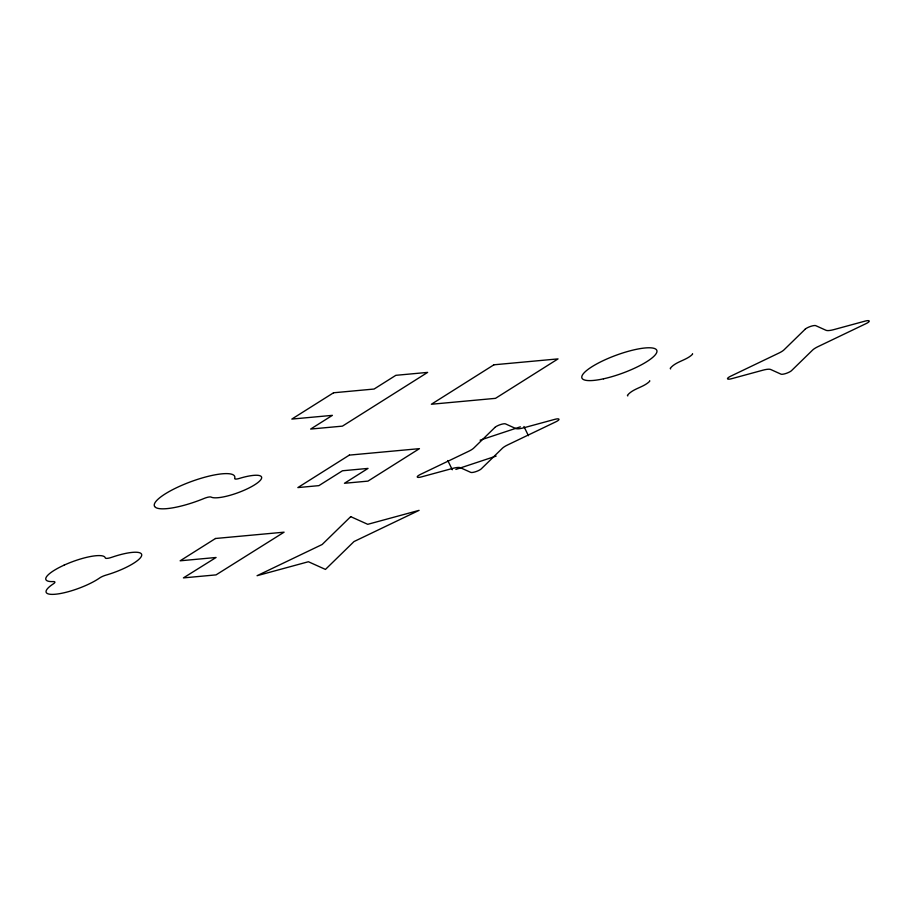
<?xml version="1.0" encoding="UTF-8"?>
<svg xmlns="http://www.w3.org/2000/svg" width="915" height="915" viewBox="0 0 915 915"><rect width="100%" height="100%" fill="white"/><g stroke="black" fill="none" stroke-linecap="round" stroke-linejoin="round"><path stroke-width="1.37" d="M649.696 380.663L649.696 381.281C643.462 387.525 632.986 388.429 627.438 395.303L627.759 395.955M692.529 353.647L692.529 354.265C686.296 360.51 675.819 361.414 670.272 368.288L670.592 368.939M480.101 440.172L520.349 426.836M455.876 469.429L496.124 456.093M523.94 426.504L528.435 435.712M447.79 460.542L452.285 469.761M350.708 516.643L322.172 544.494L257.058 575.707L308.412 561.741L325.454 569.416L353.991 541.566L419.093 510.353L367.738 524.318L350.708 516.643M494.935 427.419L473.833 448.007A11.998 2.859 -20.2 0 1 468.503 451.37L420.351 474.462A6.005 1.43 -20.2 0 0 417.263 477.035A6.005 1.43 -20.2 0 0 421.415 476.909L452.616 468.423A11.998 2.859 -20.2 0 1 460.394 467.714L470.733 472.369A6.005 1.43 -20.2 0 0 475.869 471.637A6.005 1.43 -20.2 0 0 481.29 468.846L502.404 448.247A11.998 2.859 -20.2 0 1 507.722 444.896L555.874 421.804A6.005 1.43 -20.2 0 0 558.962 419.23A6.005 1.43 -20.2 0 0 554.81 419.344L523.609 427.831A11.998 2.859 -20.2 0 1 515.843 428.552L505.492 423.885A6.005 1.43 -20.2 0 0 500.356 424.629A6.005 1.43 -20.2 0 0 494.935 427.419M805.189 329.194L784.086 349.782A11.998 2.859 -20.2 0 1 778.757 353.144L730.605 376.237A6.005 1.43 -20.2 0 0 727.517 378.81A6.005 1.43 -20.2 0 0 731.68 378.684L762.87 370.198A11.998 2.859 -20.2 0 1 770.647 369.477L780.987 374.144A6.005 1.43 -20.2 0 0 786.134 373.412A6.005 1.43 -20.2 0 0 791.544 370.621L812.657 350.022A11.998 2.859 -20.2 0 1 817.976 346.659L866.139 323.578A6.005 1.43 -20.2 0 0 869.216 321.005A6.005 1.43 -20.2 0 0 865.064 321.119L833.874 329.606A11.998 2.859 -20.2 0 1 826.096 330.326L815.745 325.66A6.005 1.43 -20.2 0 0 810.61 326.403A6.005 1.43 -20.2 0 0 805.189 329.194M333.552 392.775L291.828 419.081L332.397 415.353L310.654 429.055L342.427 426.138L427.637 372.394L395.852 375.322L374.109 389.035L333.552 392.775M215.517 538.489L180.141 560.803L216.077 557.487L183.412 577.891L216.043 574.883L284.096 532.175L215.517 538.489M349.336 455.11L297.855 487.581L318.9 485.636L342.485 470.768L368.036 468.411L344.452 483.28L367.967 481.118L419.447 448.647L349.336 455.11M493.917 364.799L431.377 404.247L495.495 398.345L558.036 358.897L493.917 364.799M603.488 378.821A39.905 9.516 -20.2 0 0 656.821 350.411A39.905 9.516 -20.2 0 0 597.804 363.347A39.905 9.516 -20.2 0 0 603.488 378.821M154.589 506.407A42.788 10.202 -20.2 0 0 204.297 498.378A6.005 1.43 -20.2 0 1 211.068 497.074A27.439 6.542 -20.2 0 0 239.639 492.098A27.439 6.542 -20.2 0 0 261.667 477.619A27.439 6.542 -20.2 0 0 239.501 478.396A6.005 1.43 -20.2 0 1 234.675 478.419A42.788 10.202 -20.2 0 0 193.763 480.661A42.788 10.202 -20.2 0 0 154.589 506.407M64.13 565.127A31.613 7.537 -20.2 0 0 53.322 581.574A6.84 1.636 -20.2 0 1 53.367 583.85A31.613 7.537 -20.2 0 0 57.096 594.041A31.613 7.537 -20.2 0 0 99.632 577.983A6.84 1.636 -20.2 0 1 106.06 575.112A31.613 7.537 -20.2 0 0 141.585 555.805A31.613 7.537 -20.2 0 0 111.744 557.304A6.84 1.636 -20.2 0 1 105.259 557.898A31.613 7.537 -20.2 0 0 64.13 565.127"/></g></svg>
